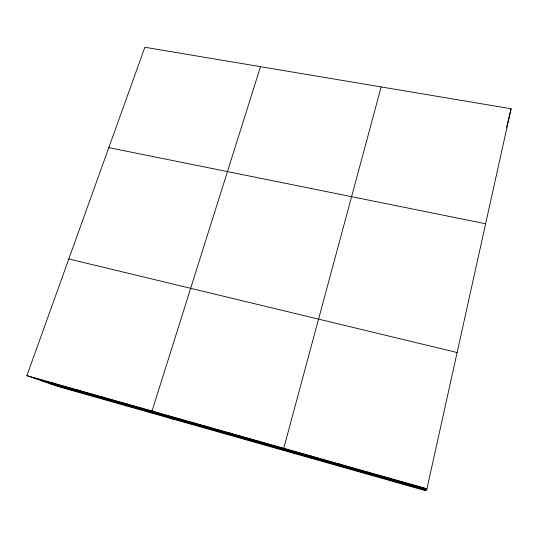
<?xml version="1.0" encoding="UTF-8"?>
<svg xmlns="http://www.w3.org/2000/svg" width="538" height="538" viewBox="0 0 538 538"><rect width="100%" height="100%" fill="white"/><g stroke="black" fill="none" stroke-linecap="round" stroke-linejoin="round"><path stroke-width="0.81" d="M426.95 488.76L511.1 108.75L144.857 47.263L26.9 375.645L58.595 386.681L425.74 490.737L426.95 488.76L26.9 375.645M506.614 127.257L507.381 124.09M507.569 123.296L511.1 108.75M381.166 86.934L283.748 448.268L295.221 453.742M260.5 66.678L152.019 411.025L174.272 419.465M108.804 147.627L485.632 223.761M68.81 258.96L457.118 352.511M31.601 377.286L426.769 489.055M40.949 380.541L426.405 489.641M50.121 383.728L426.056 490.212M51.123 382.498L55.562 384.058M75.737 389.458L79.906 390.944M100.754 396.526L104.648 397.945M126.174 403.715L129.779 405.053M177.513 418.234L180.526 419.405M203.425 425.558L206.121 426.647M229.76 433.003L232.14 434.005M256.525 440.575L258.583 441.483M311.421 456.096L312.78 456.816M339.565 464.052L340.561 464.671M368.194 472.149L368.812 472.66M397.32 480.38L397.542 480.79"/></g></svg>
